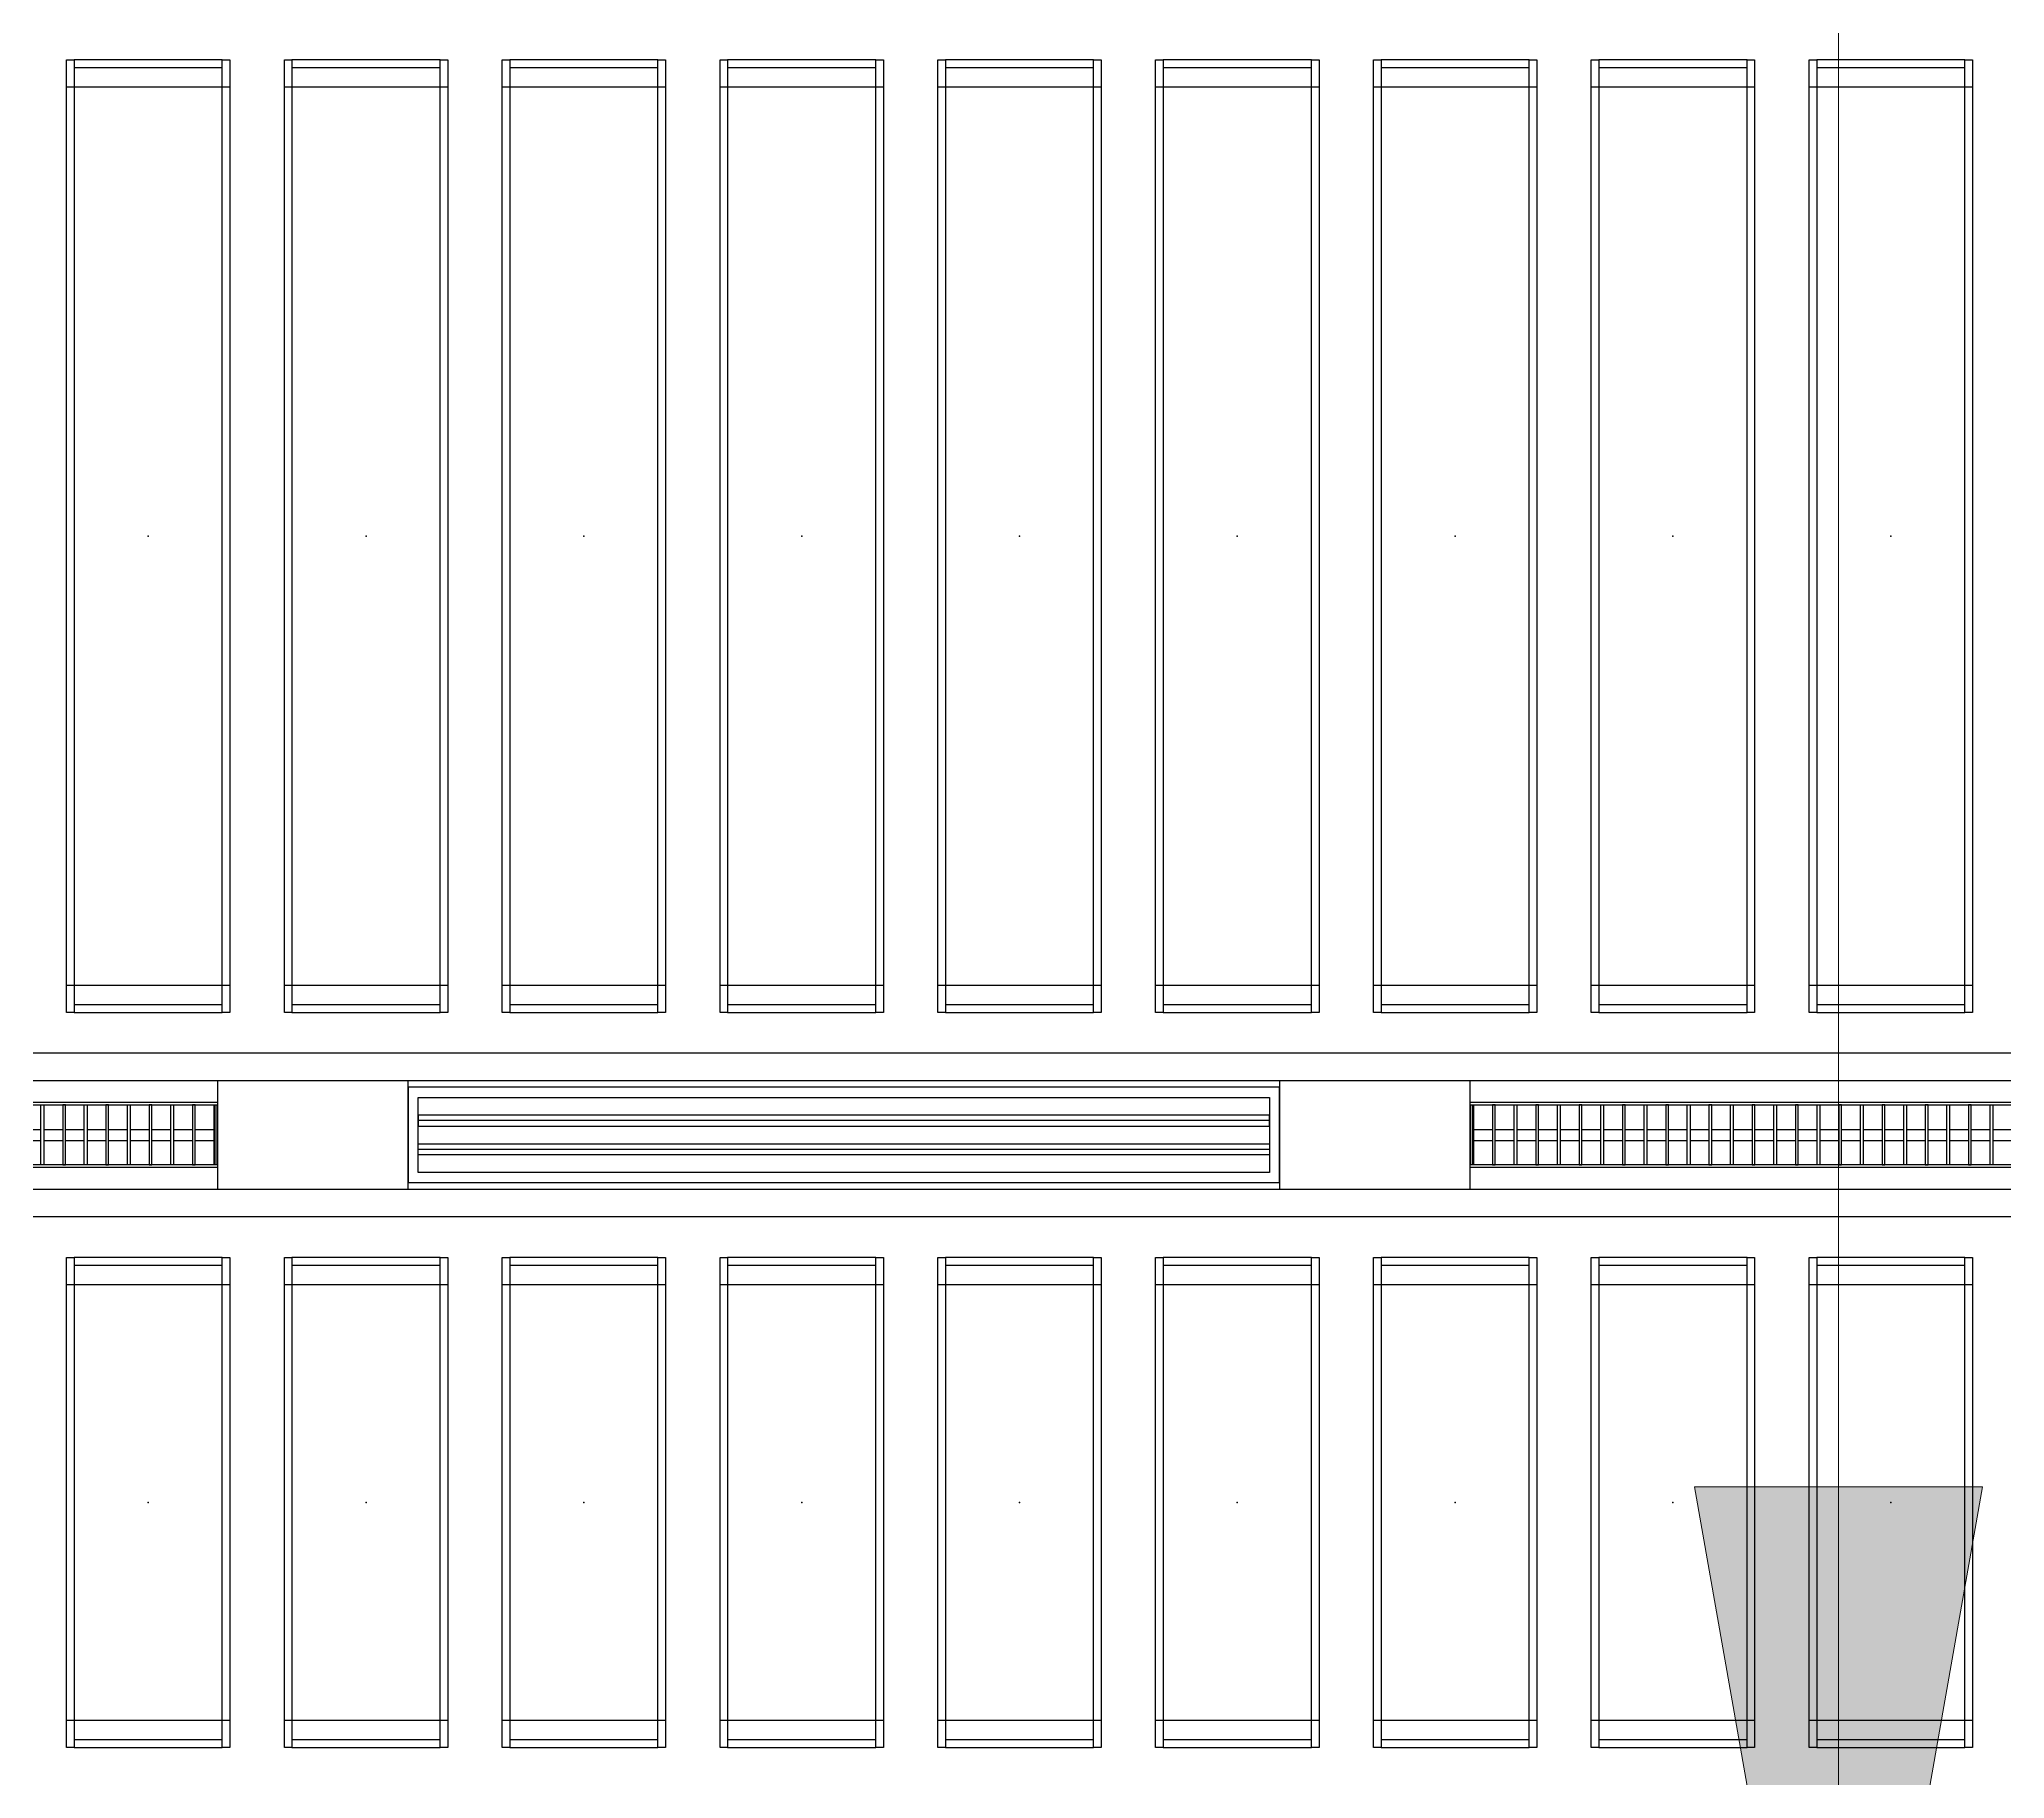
# Model space of a CAD drawing. Header units: millimetres. Extents: x -962357 to -591933, y -35273 to 59420.
# Drawn here: x -661972 to -658362, y 4287 to 7483 of the extents above; entities that cross this region are included whole.
import ezdxf
from ezdxf.enums import TextEntityAlignment as Align

# ---------------------------------------------------------------- set-up
doc = ezdxf.new("R2010")
doc.units = ezdxf.units.MM
for name, color, linetype in [('000 - WIPEOUT', 250, 'Continuous'), ('001 - ASCESSORIES', 251, 'Continuous'), ('A04_TUBE SERIES', 2, 'Continuous'), ('A11_ALU.SOLID SHEET', 2, 'Continuous')]:
    doc.layers.add(name, color=color, linetype=linetype)
doc.layers.add('008 - LIGHTING', color=1, linetype='Continuous', lineweight=9)
doc.layers.add('G-ANNO-TEXT', color=3, linetype='Continuous', lineweight=9)

# ---------------------------------------------------------------- blocks, each defined once
blk = doc.blocks.new('*U742')
blk.add_point((0, 0))
at = {"layer": 'Defpoints', "color": 250}
blk.add_text('AL.SHEET-HAT-TYPE-C', height=7, rotation=270, dxfattribs=at).set_placement((15, 0), align=Align.BOTTOM_CENTER)
blk.add_wipeout([(0, -100), (350, -100), (350, 100), (0, 100)]).dxf.layer = '000 - WIPEOUT'
at = {"layer": 'A11_ALU.SOLID SHEET', "color": 0}
blk.add_lwpolyline([(0, -100), (350, -100), (350, 100), (0, 100)], close=True, dxfattribs=at)
blk = doc.blocks.new('*U526')
at = {"layer": '001 - ASCESSORIES', "color": 0, "linetype": 'ByBlock'}
blk.add_lwpolyline([(800, 87.5), (-800, 87.5), (-800, -87.5), (800, -87.5)], close=True, dxfattribs=at)
at = {"layer": '001 - ASCESSORIES', "linetype": 'ByBlock'}
for points in [[(-781.5, 69), (781.5, 69), (781.5, -69), (-781.5, -69)], [(781.5, 36.3), (-781.5, 36.3), (-781.5, 16.3), (781.5, 16.3)], [(-781.5, -16.3), (781.5, -16.3), (781.5, -36.3), (-781.5, -36.3)]]:
    blk.add_lwpolyline(points, close=True, dxfattribs=at)
for points in [[(781.5, 26.3), (-781.5, 26.3)], [(-781.5, -26.3), (781.5, -26.3)]]:
    blk.add_lwpolyline(points, dxfattribs=at)
blk = doc.blocks.new('*U570')
at = {"color": 1}
blk.add_wipeout([(600, -60), (-600, -60), (-600, 60), (600, 60)], dxfattribs=at).dxf.layer = '000 - WIPEOUT'
at = {"layer": '001 - ASCESSORIES', "color": 0}
blk.add_lwpolyline([(600, -60), (-600, -60), (-600, 60), (600, 60)], close=True, dxfattribs=at)
at = {"layer": '001 - ASCESSORIES'}
for points in [[(-593.5, -55), (-598.5, -55), (-598.5, 55), (-593.5, 55)], [(595, -55), (-595, -55), (-595, 55), (595, 55)], [(-558.8, -55), (-553.8, -55), (-553.8, 55), (-558.8, 55)], [(-514, -55), (-519, -55), (-519, 55), (-514, 55)], [(-479.3, -55), (-474.3, -55), (-474.3, 55), (-479.3, 55)], [(-434.6, -55), (-439.6, -55), (-439.6, 55), (-434.6, 55)], [(-399.8, -55), (-394.8, -55), (-394.8, 55), (-399.8, 55)], [(-355.1, -55), (-360.1, -55), (-360.1, 55), (-355.1, 55)], [(-320.4, -55), (-315.4, -55), (-315.4, 55), (-320.4, 55)], [(-275.6, -55), (-280.6, -55), (-280.6, 55), (-275.6, 55)], [(-240.9, -55), (-235.9, -55), (-235.9, 55), (-240.9, 55)], [(-196.2, -55), (-201.2, -55), (-201.2, 55), (-196.2, 55)], [(-161.4, -55), (-156.4, -55), (-156.4, 55), (-161.4, 55)], [(-116.7, -55), (-121.7, -55), (-121.7, 55), (-116.7, 55)], [(-82, -55), (-77, -55), (-77, 55), (-82, 55)], [(-37.2, -55), (-42.2, -55), (-42.2, 55), (-37.2, 55)], [(-2.5, -55), (2.5, -55), (2.5, 55), (-2.5, 55)], [(42.2, -55), (37.2, -55), (37.2, 55), (42.2, 55)], [(77, -55), (82, -55), (82, 55), (77, 55)], [(121.7, -55), (116.7, -55), (116.7, 55), (121.7, 55)], [(156.4, -55), (161.4, -55), (161.4, 55), (156.4, 55)], [(201.2, -55), (196.2, -55), (196.2, 55), (201.2, 55)], [(235.9, -55), (240.9, -55), (240.9, 55), (235.9, 55)], [(280.6, -55), (275.6, -55), (275.6, 55), (280.6, 55)], [(315.4, -55), (320.4, -55), (320.4, 55), (315.4, 55)], [(360.1, -55), (355.1, -55), (355.1, 55), (360.1, 55)], [(394.8, -55), (399.8, -55), (399.8, 55), (394.8, 55)], [(439.6, -55), (434.6, -55), (434.6, 55), (439.6, 55)], [(474.3, -55), (479.3, -55), (479.3, 55), (474.3, 55)], [(519, -55), (514, -55), (514, 55), (519, 55)], [(553.8, -55), (558.8, -55), (558.8, 55), (553.8, 55)], [(598.5, -55), (593.5, -55), (593.5, 55), (598.5, 55)]]:
    blk.add_lwpolyline(points, close=True, dxfattribs=at)
for points in [[(-593.5, 10), (-558.8, 10)], [(-553.8, 10), (-519, 10)], [(-514, 10), (-479.3, 10)], [(-474.3, 10), (-439.6, 10)], [(-434.6, 10), (-399.8, 10)], [(-394.8, 10), (-360.1, 10)], [(-355.1, 10), (-320.4, 10)], [(-315.4, 10), (-280.6, 10)], [(-275.6, 10), (-240.9, 10)], [(-235.9, 10), (-201.2, 10)], [(-196.2, 10), (-161.4, 10)], [(-156.4, 10), (-121.7, 10)], [(-116.7, 10), (-82, 10)], [(-77, 10), (-42.2, 10)], [(-37.2, 10), (-2.5, 10)], [(2.5, 10), (37.2, 10)], [(42.2, 10), (77, 10)], [(82, 10), (116.7, 10)], [(121.7, 10), (156.4, 10)], [(161.4, 10), (196.2, 10)], [(201.2, 10), (235.9, 10)], [(240.9, 10), (275.6, 10)], [(280.6, 10), (315.4, 10)], [(320.4, 10), (355.1, 10)], [(360.1, 10), (394.8, 10)], [(399.8, 10), (434.6, 10)], [(439.6, 10), (474.3, 10)], [(479.3, 10), (514, 10)], [(519, 10), (553.8, 10)], [(558.8, 10), (593.5, 10)], [(-593.5, -10), (-558.8, -10)], [(-553.8, -10), (-519, -10)], [(-514, -10), (-479.3, -10)], [(-474.3, -10), (-439.6, -10)], [(-434.6, -10), (-399.8, -10)], [(-394.8, -10), (-360.1, -10)], [(-355.1, -10), (-320.4, -10)], [(-315.4, -10), (-280.6, -10)], [(-275.6, -10), (-240.9, -10)], [(-235.9, -10), (-201.2, -10)], [(-196.2, -10), (-161.4, -10)], [(-156.4, -10), (-121.7, -10)], [(-116.7, -10), (-82, -10)], [(-77, -10), (-42.2, -10)], [(-37.2, -10), (-2.5, -10)], [(2.5, -10), (37.2, -10)], [(42.2, -10), (77, -10)], [(82, -10), (116.7, -10)], [(121.7, -10), (156.4, -10)], [(161.4, -10), (196.2, -10)], [(201.2, -10), (235.9, -10)], [(240.9, -10), (275.6, -10)], [(280.6, -10), (315.4, -10)], [(320.4, -10), (355.1, -10)], [(360.1, -10), (394.8, -10)], [(399.8, -10), (434.6, -10)], [(439.6, -10), (474.3, -10)], [(479.3, -10), (514, -10)], [(519, -10), (553.8, -10)], [(558.8, -10), (593.5, -10)]]:
    blk.add_lwpolyline(points, dxfattribs=at)
blk = doc.blocks.new('*U734')
blk.add_wipeout([(-25, 0), (25, 0), (25, 81755), (-25, 81755)]).dxf.layer = '000 - WIPEOUT'
at = {"layer": 'A04_TUBE SERIES', "color": 0}
blk.add_lwpolyline([(-25, 0), (25, 0), (25, 81755), (-25, 81755)], close=True, dxfattribs=at)
at = {"layer": 'Defpoints', "color": 250, "flags": 1}
blk.add_attdef('EXTR.OVL-LENGTH_', (-33.1, -9), '', height=5, dxfattribs=at)
blk = doc.blocks.new('*U731')
blk.add_wipeout([(-25, 0), (25, 0), (25, 81755), (-25, 81755)]).dxf.layer = '000 - WIPEOUT'
at = {"layer": 'A04_TUBE SERIES', "color": 0}
blk.add_lwpolyline([(-25, 0), (25, 0), (25, 81755), (-25, 81755)], close=True, dxfattribs=at)
at = {"layer": 'Defpoints', "color": 250, "flags": 1}
blk.add_attdef('EXTR.OVL-LENGTH_', (-33.1, -9), '', height=5, dxfattribs=at)
blk = doc.blocks.new('*U615')
for p, q in [((-825.3, -20750), (-825.3, -20450)), ((825, -20450), (825, -20750)), ((-825.3, -21150), (-825.3, -20850)), ((825, -20850), (825, -21150)), ((-825.3, -21550), (-825.3, -21250)), ((825, -21250), (825, -21550)), ((-825.3, -21950), (-825.3, -21650)), ((825, -21650), (825, -21950)), ((-825.3, -22350), (-825.3, -22050)), ((825, -22050), (825, -22350)), ((-825.3, -22750), (-825.3, -22450)), ((825, -22450), (825, -22750)), ((-825.3, -23150), (-825.3, -22850)), ((825, -22850), (825, -23150)), ((-825.3, -23550), (-825.3, -23250)), ((825, -23250), (825, -23550)), ((-825.3, -23950), (-825.3, -23650)), ((825, -23650), (825, -23950))]:
    blk.add_line(p, q)
for p in [(0, -20600), (0, -21000), (0, -21400), (0, -21800), (0, -22200), (0, -22600), (0, -23000), (0, -23400), (0, -23800)]:
    blk.add_point(p)
at = {"layer": 'A11_ALU.SOLID SHEET', "color": 0}
for points in [[(-875, -20450), (875, -20450), (875, -20464), (-875, -20464)], [(-875, -20736), (-861, -20736), (-861, -20464), (-875, -20464)], [(875, -20464), (861, -20464), (861, -20736), (875, -20736)], [(-875, -20736), (875, -20736), (875, -20750), (-875, -20750)], [(-875, -20850), (875, -20850), (875, -20864), (-875, -20864)], [(-875, -21136), (-861, -21136), (-861, -20864), (-875, -20864)], [(875, -20864), (861, -20864), (861, -21136), (875, -21136)], [(-875, -21136), (875, -21136), (875, -21150), (-875, -21150)], [(-875, -21250), (875, -21250), (875, -21264), (-875, -21264)], [(-875, -21536), (-861, -21536), (-861, -21264), (-875, -21264)], [(875, -21264), (861, -21264), (861, -21536), (875, -21536)], [(-875, -21536), (875, -21536), (875, -21550), (-875, -21550)], [(-875, -21650), (875, -21650), (875, -21664), (-875, -21664)], [(-875, -21936), (-861, -21936), (-861, -21664), (-875, -21664)], [(875, -21664), (861, -21664), (861, -21936), (875, -21936)], [(-875, -21936), (875, -21936), (875, -21950), (-875, -21950)], [(-875, -22050), (875, -22050), (875, -22064), (-875, -22064)], [(-875, -22336), (-861, -22336), (-861, -22064), (-875, -22064)], [(875, -22064), (861, -22064), (861, -22336), (875, -22336)], [(-875, -22336), (875, -22336), (875, -22350), (-875, -22350)], [(-875, -22450), (875, -22450), (875, -22464), (-875, -22464)], [(-875, -22736), (-861, -22736), (-861, -22464), (-875, -22464)], [(875, -22464), (861, -22464), (861, -22736), (875, -22736)], [(-875, -22736), (875, -22736), (875, -22750), (-875, -22750)], [(-875, -22850), (875, -22850), (875, -22864), (-875, -22864)], [(-875, -23136), (-861, -23136), (-861, -22864), (-875, -22864)], [(875, -22864), (861, -22864), (861, -23136), (875, -23136)], [(-875, -23136), (875, -23136), (875, -23150), (-875, -23150)], [(-875, -23250), (875, -23250), (875, -23264), (-875, -23264)], [(-875, -23536), (-861, -23536), (-861, -23264), (-875, -23264)], [(875, -23264), (861, -23264), (861, -23536), (875, -23536)], [(-875, -23536), (875, -23536), (875, -23550), (-875, -23550)], [(-875, -23650), (875, -23650), (875, -23664), (-875, -23664)], [(-875, -23936), (-861, -23936), (-861, -23664), (-875, -23664)], [(875, -23664), (861, -23664), (861, -23936), (875, -23936)], [(-875, -23936), (875, -23936), (875, -23950), (-875, -23950)]]:
    blk.add_lwpolyline(points, close=True, dxfattribs=at)
blk = doc.blocks.new('*U618')
for p, q in [((-400.3, -15150), (-400.3, -14850)), ((400, -14850), (400, -15150)), ((-400.3, -15550), (-400.3, -15250)), ((400, -15250), (400, -15550)), ((-400.3, -15950), (-400.3, -15650)), ((400, -15650), (400, -15950)), ((-400.3, -16350), (-400.3, -16050)), ((400, -16050), (400, -16350)), ((-400.3, -16750), (-400.3, -16450)), ((400, -16450), (400, -16750)), ((-400.3, -17150), (-400.3, -16850)), ((400, -16850), (400, -17150)), ((-400.3, -17550), (-400.3, -17250)), ((400, -17250), (400, -17550)), ((-400.3, -17950), (-400.3, -17650)), ((400, -17650), (400, -17950)), ((-400.3, -18350), (-400.3, -18050)), ((400, -18050), (400, -18350))]:
    blk.add_line(p, q)
for p in [(0, -15000), (0, -15400), (0, -15800), (0, -16200), (0, -16600), (0, -17000), (0, -17400), (0, -17800), (0, -18200)]:
    blk.add_point(p)
at = {"layer": 'A11_ALU.SOLID SHEET', "color": 0}
for points in [[(-450, -14850), (450, -14850), (450, -14864), (-450, -14864)], [(-450, -15136), (-436, -15136), (-436, -14864), (-450, -14864)], [(450, -14864), (436, -14864), (436, -15136), (450, -15136)], [(-450, -15136), (450, -15136), (450, -15150), (-450, -15150)], [(-450, -15250), (450, -15250), (450, -15264), (-450, -15264)], [(-450, -15536), (-436, -15536), (-436, -15264), (-450, -15264)], [(450, -15264), (436, -15264), (436, -15536), (450, -15536)], [(-450, -15536), (450, -15536), (450, -15550), (-450, -15550)], [(-450, -15650), (450, -15650), (450, -15664), (-450, -15664)], [(-450, -15936), (-436, -15936), (-436, -15664), (-450, -15664)], [(450, -15664), (436, -15664), (436, -15936), (450, -15936)], [(-450, -15936), (450, -15936), (450, -15950), (-450, -15950)], [(-450, -16050), (450, -16050), (450, -16064), (-450, -16064)], [(-450, -16336), (-436, -16336), (-436, -16064), (-450, -16064)], [(450, -16064), (436, -16064), (436, -16336), (450, -16336)], [(-450, -16336), (450, -16336), (450, -16350), (-450, -16350)], [(-450, -16450), (450, -16450), (450, -16464), (-450, -16464)], [(-450, -16736), (-436, -16736), (-436, -16464), (-450, -16464)], [(450, -16464), (436, -16464), (436, -16736), (450, -16736)], [(-450, -16736), (450, -16736), (450, -16750), (-450, -16750)], [(-450, -16850), (450, -16850), (450, -16864), (-450, -16864)], [(-450, -17136), (-436, -17136), (-436, -16864), (-450, -16864)], [(450, -16864), (436, -16864), (436, -17136), (450, -17136)], [(-450, -17136), (450, -17136), (450, -17150), (-450, -17150)], [(-450, -17250), (450, -17250), (450, -17264), (-450, -17264)], [(-450, -17536), (-436, -17536), (-436, -17264), (-450, -17264)], [(450, -17264), (436, -17264), (436, -17536), (450, -17536)], [(-450, -17536), (450, -17536), (450, -17550), (-450, -17550)], [(-450, -17650), (450, -17650), (450, -17664), (-450, -17664)], [(-450, -17936), (-436, -17936), (-436, -17664), (-450, -17664)], [(450, -17664), (436, -17664), (436, -17936), (450, -17936)], [(-450, -17936), (450, -17936), (450, -17950), (-450, -17950)], [(-450, -18050), (450, -18050), (450, -18064), (-450, -18064)], [(-450, -18336), (-436, -18336), (-436, -18064), (-450, -18064)], [(450, -18064), (436, -18064), (436, -18336), (450, -18336)], [(-450, -18336), (450, -18336), (450, -18350), (-450, -18350)]]:
    blk.add_lwpolyline(points, close=True, dxfattribs=at)
blk = doc.blocks.new('*U856')
at = {"layer": 'A11_ALU.SOLID SHEET', "color": 0, "linetype": 'ByBlock', "rotation": 90}
for name, p in [('*U615', (62308.5, 2990)), ('*U618', (67908.5, 1215))]:
    blk.add_blockref(name, p, dxfattribs=at)
at = {"layer": 'A11_ALU.SOLID SHEET', "color": 1}
for p in [(83036, 1890), (84986, 1890)]:
    blk.add_blockref('*U742', p, dxfattribs=at)
at = {"layer": '008 - LIGHTING'}
for name, p in [('*U570', (82436, 1890)), ('*U526', (84186, 1890)), ('*U570', (85936, 1890))]:
    blk.add_blockref(name, p, dxfattribs=at)
at = {"layer": 'A04_TUBE SERIES', "color": 0, "linetype": 'ByBlock', "rotation": 270}
for name, p in [('*U734', (21303.5, 2015)), ('*U731', (21303.5, 1765))]:
    blk.add_blockref(name, p, dxfattribs=at)

msp = doc.modelspace()

# ---------------------------------------------------------------- block references
at = {"layer": 'A11_ALU.SOLID SHEET', "color": 2}
msp.add_blockref('*U856', (-744680, 3580), dxfattribs=at)

# ---------------------------------------------------------------- next in the draw order: hatches: boundary and pattern name
at = {"layer": 'G-ANNO-TEXT'}
msp.add_hatch(color=7, dxfattribs=at).paths.add_polyline_path([(-658667.7, 3323.5), (-658403.2, 4823.5), (-658932.2, 4823.5)])

# ---------------------------------------------------------------- next in the draw order: linework, layer by layer
at = {"layer": 'G-ANNO-TEXT', "color": 250}
for p, q in [((-658667.7, 3323.5), (-658667.7, 27759.9)), ((-658403.2, 4823.5), (-658932.2, 4823.5)), ((-658932.2, 4823.5), (-658667.7, 3323.5)), ((-658667.7, 3323.5), (-658403.2, 4823.5))]:
    msp.add_line(p, q, dxfattribs=at)

doc.saveas('drawing.dxf')
